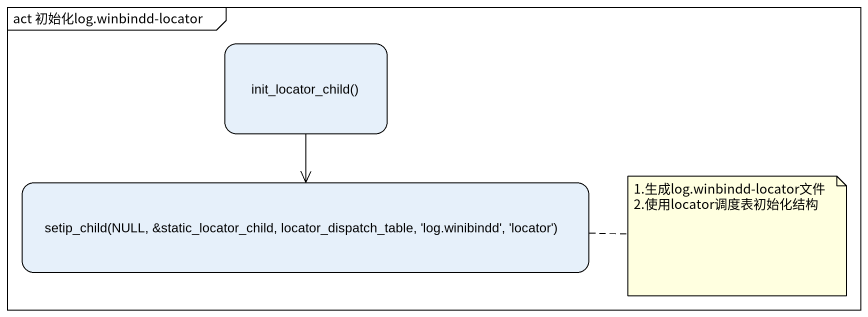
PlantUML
@startuml
mainframe act 初始化log.winbindd-locator
hide empty description
state "init_locator_child()" as init_locator_child
state "setip_child(NULL, &static_locator_child, locator_dispatch_table, 'log.winibindd', 'locator')" as setip_child_NULL_static
init_locator_child --> setip_child_NULL_static
note right of setip_child_NULL_static
  1.生成log.winbindd-locator文件
  2.使用locator调度表初始化结构
end note
@enduml
